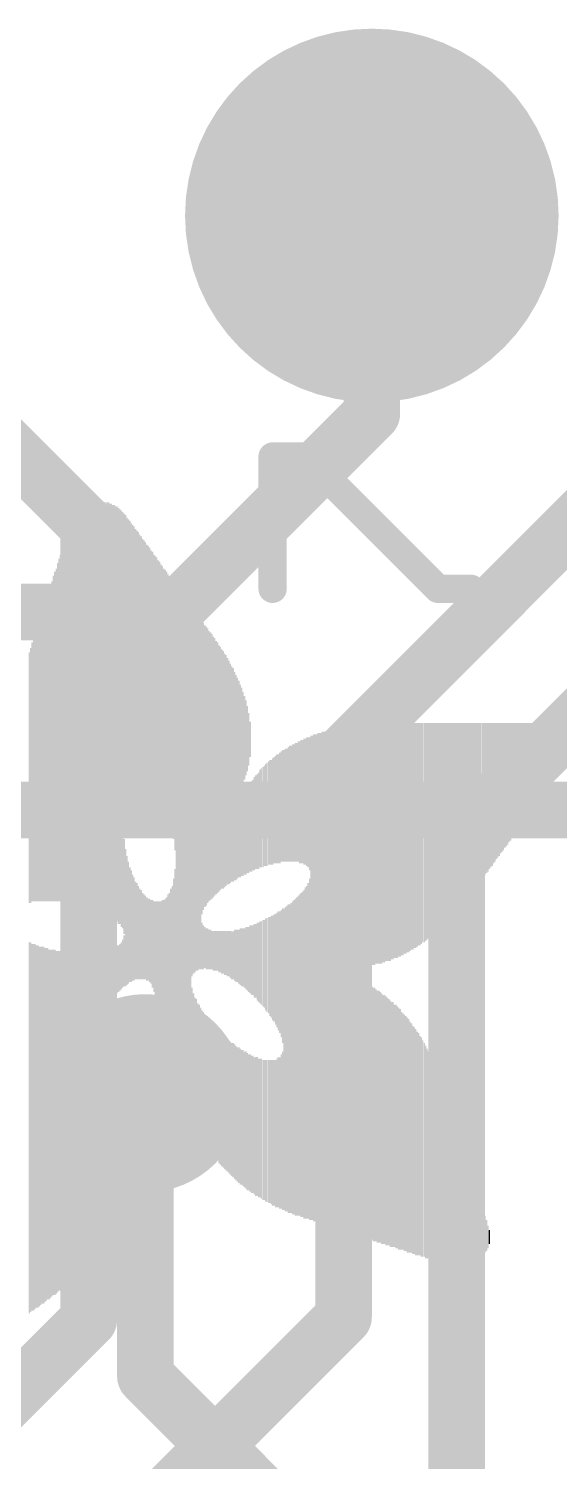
# Model space of a CAD drawing. Extents: x -10.9 to 50.9, y -4.8 to 29.4.
# Drawn here: x 27.67 to 30.05, y 16 to 22.43 of the extents above; entities that cross this region are included whole.
import ezdxf

# ---------------------------------------------------------------- set-up
doc = ezdxf.new("R2010")
doc.units = 0
for name, color, linetype in [('1', 12, 'CONTINUOUS'), ('16', 132, 'CONTINUOUS'), ('17', 110, 'CONTINUOUS'), ('18', 110, 'CONTINUOUS'), ('21', 40, 'CONTINUOUS')]:
    doc.layers.add(name, color=color, linetype=linetype)

# ---------------------------------------------------------------- blocks, each defined once
blk = doc.blocks.new('ROUNDP')
at = {"const_width": 0.5}
blk.add_lwpolyline([(0, -0.25, 1), (0, 0.25, 1), (0, -0.25)], format="xyb", dxfattribs=at)
blk = doc.blocks.new('RECT')
blk.add_solid([(-0.5, -0.5), (0.5, -0.5), (-0.5, 0.5), (0.5, 0.5)])
blk = doc.blocks.new('ROUNDV')
at = {"const_width": 0.5}
blk.add_lwpolyline([(0, -0.25, 1), (0, 0.25, 1), (0, -0.25)], format="xyb", dxfattribs=at)

msp = doc.modelspace()

# ---------------------------------------------------------------- linework, layer by layer
at = {"layer": '1', "const_width": 0.254}
for points in [[(29.083, 19.177), (31.496, 21.59)], [(27.94, 20.193), (26.67, 21.463)], [(29.591, 18.796), (31.115, 20.32)], [(27.94, 17.653), (27.94, 20.193)], [(29.083, 16.6486), (29.083, 19.177)], [(29.591, 14.8939), (29.591, 18.796)], [(27.94, 16.637), (27.94, 17.653)], [(27.94, 17.653), (28.194, 17.653)], [(27.5269, 15.0925), (29.083, 16.6486)], [(26.9612, 15.6582), (27.94, 16.637)]]:
    msp.add_lwpolyline(points, dxfattribs=at)
at = {"layer": '1', "const_width": 0.127}
for points in [[(28.0035, 20.193, 1), (27.8765, 20.193)], [(27.8951, 20.1481, 1), (27.9849, 20.2379)], [(29.1465, 19.177, 1), (29.0195, 19.177)], [(29.0381, 19.2219, 1), (29.1279, 19.1321)], [(29.6545, 18.796, 1), (29.5275, 18.796)], [(29.5461, 18.8409, 1), (29.6359, 18.7511)], [(28.0035, 17.653, 1), (27.8765, 17.653)], [(27.94, 17.7165, 1), (27.94, 17.5895)], [(28.194, 17.5895, 1), (28.194, 17.7165)], [(27.8765, 17.653, 1), (28.0035, 17.653)], [(29.1279, 16.6037, 1), (29.0381, 16.6935)], [(27.9849, 16.5921, 1), (27.8951, 16.6819)], [(29.0195, 16.6486, 1), (29.1465, 16.6486)], [(27.8765, 16.637, 1), (28.0035, 16.637)]]:
    msp.add_lwpolyline(points, format="xyb", dxfattribs=at)
at = {"layer": '16', "const_width": 0.254}
for points in [[(29.21, 21.59), (29.21, 20.701)], [(29.21, 20.701), (28.321, 19.812)], [(28.321, 19.812), (25.908, 19.812)], [(26.416, 18.923), (31.623, 18.923)], [(28.194, 17.653), (28.194, 16.383)], [(28.194, 16.383), (29.337, 15.24)]]:
    msp.add_lwpolyline(points, dxfattribs=at)
at = {"layer": '16', "const_width": 0.127}
for points in [[(29.2735, 21.59, 1), (29.1465, 21.59)], [(29.2549, 20.6561, 1), (29.1651, 20.7459)], [(29.1465, 20.701, 1), (29.2735, 20.701)], [(28.321, 19.7485, 1), (28.321, 19.8755)], [(28.2761, 19.8569, 1), (28.3659, 19.7671)], [(28.2575, 17.653, 1), (28.1305, 17.653)], [(28.2389, 16.4279, 1), (28.1491, 16.3381)], [(28.1305, 16.383, 1), (28.2575, 16.383)]]:
    msp.add_lwpolyline(points, format="xyb", dxfattribs=at)
at = {"layer": '21', "const_width": 0.127}
for points in [[(28.7647, 19.9157), (28.7647, 20.5089)], [(28.7647, 20.5089), (28.913, 20.5089)], [(28.913, 20.5089), (29.5062, 19.9157)], [(29.5062, 19.9157), (29.6545, 19.9157)]]:
    msp.add_lwpolyline(points, dxfattribs=at)
at = {"layer": '21', "const_width": 0.0635}
for points in [[(28.7965, 20.5089, 1), (28.733, 20.5089)], [(28.7647, 20.5407, 1), (28.7647, 20.4772)], [(28.9355, 20.5314, 1), (28.8906, 20.4865)], [(28.913, 20.4772, 1), (28.913, 20.5407)], [(28.733, 19.9157, 1), (28.7965, 19.9157)], [(29.5062, 19.9475, 1), (29.5062, 19.884)], [(29.4838, 19.8933, 1), (29.5287, 19.9382)], [(29.6545, 19.884, 1), (29.6545, 19.9475)]]:
    msp.add_lwpolyline(points, format="xyb", dxfattribs=at)

# ---------------------------------------------------------------- block references
at = {"layer": '17', "xscale": 1.6764, "yscale": 1.6764, "rotation": 90}
msp.add_blockref('ROUNDP', (29.21, 21.59), dxfattribs=at)
msp.add_blockref('ROUNDP', (29.21, 21.59), dxfattribs=at)
at = {"layer": '18', "xscale": 0.889, "yscale": 0.889}
msp.add_blockref('ROUNDV', (28.194, 17.653), dxfattribs=at)
msp.add_blockref('ROUNDV', (28.194, 17.653), dxfattribs=at)
at = {"layer": '21', "rotation": 90}
for p, xscale, yscale in [((27.8829, 19.377), 1.7526, 0.0063), ((27.8892, 19.3802), 1.759, 0.0064), ((27.8956, 19.3865), 1.7717, 0.0063), ((27.9019, 19.3865), 1.7843, 0.0064), ((27.9083, 19.3865), 1.7843, 0.0063), ((27.9146, 19.3897), 1.7907, 0.0064), ((27.921, 19.3929), 1.797, 0.0063), ((27.9273, 19.3929), 1.797, 0.0064), ((27.9337, 19.3897), 1.8034, 0.0063), ((27.94, 19.3929), 1.8098, 0.0064), ((27.9464, 19.3897), 1.8161, 0.0063), ((27.9527, 19.3897), 1.8161, 0.0064), ((27.9591, 19.3929), 1.8224, 0.0063), ((27.9654, 19.3929), 1.8224, 0.0064), ((27.9718, 19.3897), 1.8288, 0.0063), ((27.9781, 19.3897), 1.8288, 0.0064), ((27.9845, 19.3865), 1.8351, 0.0063), ((27.9908, 19.3865), 1.8351, 0.0064), ((27.9972, 19.3834), 1.8415, 0.0063), ((28.0035, 19.3834), 1.8415, 0.0064), ((28.0099, 19.3802), 1.8478, 0.0063), ((28.0162, 19.3802), 1.8478, 0.0064), ((28.0226, 19.377), 1.8542, 0.0063), ((28.0289, 19.377), 1.8542, 0.0064), ((28.0353, 19.3707), 1.8542, 0.0063), ((28.0416, 19.3707), 1.8542, 0.0064), ((28.048, 19.3643), 1.8542, 0.0063), ((28.0543, 19.3612), 1.8605, 0.0064), ((28.0607, 19.3548), 1.8606, 0.0063), ((28.067, 19.3548), 1.8606, 0.0064), ((28.0734, 19.3453), 1.8669, 0.0063), ((28.0797, 19.3421), 1.8606, 0.0064), ((28.0861, 19.3326), 1.8669, 0.0063), ((28.0924, 19.3263), 1.8669, 0.0064), ((28.0988, 19.5866), 1.3335, 0.0063), ((28.1051, 19.5993), 1.2954, 0.0064), ((27.8511, 19.3484), 1.6827, 0.0064), ((27.8575, 19.3548), 1.6954, 0.0063), ((27.8638, 19.3644), 1.7145, 0.0064), ((27.8702, 19.3707), 1.7272, 0.0063), ((27.8765, 19.3707), 1.7399, 0.0064), ((28.1115, 19.6057), 1.2573, 0.0063), ((28.1178, 19.6088), 1.2382, 0.0064), ((28.1242, 19.6151), 1.2129, 0.0063), ((28.1305, 19.612), 1.1938, 0.0064), ((28.1369, 19.612), 1.1811, 0.0063), ((28.1432, 19.612), 1.1684, 0.0064), ((28.1496, 19.6088), 1.1494, 0.0063), ((27.8321, 19.3167), 1.6192, 0.0063), ((27.8384, 19.3294), 1.6446, 0.0064), ((27.8448, 19.339), 1.6637, 0.0063), ((28.1559, 19.6088), 1.1366, 0.0064), ((28.1623, 19.6057), 1.1303, 0.0063), ((28.1686, 19.6025), 1.1113, 0.0064), ((28.175, 19.5993), 1.1049, 0.0063), ((28.1813, 19.5929), 1.0922, 0.0064), ((28.1877, 19.5866), 1.0922, 0.0063), ((28.194, 19.5834), 1.0858, 0.0064), ((27.8067, 19.2818), 1.5367, 0.0063), ((27.813, 19.2913), 1.5558, 0.0064), ((27.8194, 19.3008), 1.5748, 0.0063), ((27.8257, 19.3135), 1.6002, 0.0064), ((28.2004, 19.577), 1.0731, 0.0063), ((28.2067, 19.5707), 1.0732, 0.0064), ((28.2131, 19.5644), 1.0731, 0.0063), ((28.2194, 19.558), 1.0604, 0.0064), ((28.2258, 19.5517), 1.0605, 0.0063), ((28.2321, 19.5421), 1.0541, 0.0064), ((28.2385, 19.5358), 1.0541, 0.0063), ((28.2448, 19.5263), 1.0605, 0.0064), ((27.7876, 19.2532), 1.4796, 0.0064), ((27.794, 19.2596), 1.4923, 0.0063), ((27.8003, 19.2722), 1.5177, 0.0064), ((28.2512, 19.5168), 1.0541, 0.0063), ((28.2575, 19.5072), 1.0604, 0.0064), ((28.2639, 19.4977), 1.0541, 0.0063), ((28.2702, 19.4882), 1.0605, 0.0064), ((28.2766, 19.4755), 1.0605, 0.0063), ((28.2829, 19.4659), 1.0668, 0.0064), ((28.2893, 19.4533), 1.0795, 0.0063), ((27.7686, 19.3929), 1.0858, 0.0063), ((27.7749, 19.3961), 1.1049, 0.0064), ((27.7813, 19.4024), 1.143, 0.0063), ((28.2956, 19.4374), 1.0859, 0.0064), ((28.302, 19.4246), 1.0985, 0.0063), ((28.3083, 19.4088), 1.1176, 0.0064), ((28.3147, 19.3929), 1.124, 0.0063), ((28.321, 19.3707), 1.1557, 0.0064), ((28.3274, 19.3421), 1.2002, 0.0063), ((28.3337, 18.5928), 2.6734, 0.0064), ((28.3401, 18.5928), 2.6606, 0.0063), ((27.7495, 19.3739), 0.9969, 0.0064), ((27.7559, 19.3771), 1.0287, 0.0063), ((27.7622, 19.3834), 1.0541, 0.0064), ((28.3464, 18.596), 2.6289, 0.0064), ((28.3528, 18.5992), 2.6099, 0.0063), ((28.3591, 18.5992), 2.5845, 0.0064), ((28.3655, 18.6055), 2.559, 0.0063), ((28.3718, 18.6119), 2.5337, 0.0064), ((28.3782, 18.6151), 2.5019, 0.0063), ((28.3845, 18.6245), 2.4701, 0.0064), ((27.7305, 19.3548), 0.9208, 0.0063), ((27.7368, 19.358), 0.9398, 0.0064), ((27.7431, 19.3675), 0.9716, 0.0063), ((28.3909, 18.6405), 2.4257, 0.0063), ((28.3972, 18.7357), 2.2098, 0.0064), ((28.4036, 19.0055), 1.6573, 0.0063), ((28.4099, 19.0087), 1.6383, 0.0064), ((28.4163, 19.0055), 1.6193, 0.0063), ((28.4226, 19.0055), 1.6065, 0.0064), ((28.429, 18.9992), 1.5938, 0.0063), ((27.705, 19.3326), 0.8001, 0.0063), ((27.7114, 19.3358), 0.8319, 0.0064), ((27.7178, 19.3421), 0.8572, 0.0063), ((27.7241, 19.3484), 0.8827, 0.0064), ((28.4353, 18.9992), 1.5812, 0.0064), ((28.4417, 18.9929), 1.5685, 0.0063), ((28.448, 19.1135), 1.3144, 0.0064), ((28.4544, 19.1198), 1.2891, 0.0063), ((28.4607, 19.1198), 1.2637, 0.0064), ((28.4671, 19.1198), 1.2509, 0.0063), ((28.4734, 19.123), 1.2319, 0.0064), ((27.686, 19.3167), 0.7176, 0.0064), ((27.6924, 19.3199), 0.7366, 0.0063), ((27.6987, 19.3263), 0.7747, 0.0064), ((28.4798, 19.1198), 1.2129, 0.0063), ((28.4861, 19.1198), 1.2001, 0.0064), ((28.4925, 19.1198), 1.1875, 0.0063), ((28.4988, 19.1167), 1.1684, 0.0064), ((28.5052, 19.1166), 1.1557, 0.0063), ((28.5115, 19.1135), 1.1366, 0.0064), ((28.5179, 19.1135), 1.124, 0.0063), ((27.6733, 19.3072), 0.6477, 0.0064), ((27.6797, 19.3103), 0.6795, 0.0063), ((28.5242, 19.1104), 1.1049, 0.0064), ((28.5306, 19.1103), 1.0922, 0.0063), ((28.5369, 19.1072), 1.0731, 0.0064), ((28.5433, 19.104), 1.0668, 0.0063), ((28.5496, 19.1008), 1.0478, 0.0064), ((28.556, 19.1008), 1.035, 0.0063), ((28.5623, 19.0976), 1.016, 0.0064), ((28.5687, 19.0913), 1.0033, 0.0063), ((28.575, 19.0881), 0.9842, 0.0064), ((28.5814, 19.0849), 0.9652, 0.0063), ((28.5877, 19.0817), 0.9589, 0.0064), ((28.5941, 19.0754), 0.9334, 0.0063), ((28.6004, 19.0691), 0.9207, 0.0064), ((28.6068, 19.2469), 0.5397, 0.0063), ((28.6131, 19.2469), 0.5143, 0.0064), ((28.6195, 19.2437), 0.4826, 0.0063), ((28.6258, 19.2469), 0.4509, 0.0064), ((28.6322, 19.2469), 0.4127, 0.0063), ((28.6385, 19.2469), 0.3747, 0.0064), ((28.6449, 19.2469), 0.3365, 0.0063), ((28.6512, 19.2437), 0.2921, 0.0064), ((28.6576, 19.2405), 0.235, 0.0063), ((28.6639, 19.2405), 0.1588, 0.0064), ((29.0132, 18.7516), 1.0605, 0.0063), ((29.0195, 18.7516), 1.0605, 0.0064), ((29.0259, 18.7516), 1.0605, 0.0063), ((29.0322, 18.7547), 1.0668, 0.0064), ((29.0386, 18.7547), 1.0668, 0.0063), ((29.0449, 18.7547), 1.0668, 0.0064), ((29.0513, 18.7516), 1.0731, 0.0063), ((29.0576, 18.7516), 1.0731, 0.0064), ((29.064, 18.7548), 1.0795, 0.0063), ((29.0703, 18.7548), 1.0795, 0.0064), ((29.0767, 18.7548), 1.0795, 0.0063), ((29.083, 18.7548), 1.0795, 0.0064), ((29.0894, 18.7548), 1.0795, 0.0063), ((29.0957, 18.7579), 1.0858, 0.0064), ((29.1021, 18.7579), 1.0858, 0.0063), ((29.1084, 18.7579), 1.0858, 0.0064), ((29.1148, 18.7579), 1.0858, 0.0063), ((29.1211, 18.7579), 1.0858, 0.0064), ((29.1275, 18.7579), 1.0858, 0.0063), ((29.1338, 18.7579), 1.0858, 0.0064), ((29.1402, 18.7579), 1.0858, 0.0063), ((29.1465, 18.7643), 1.0859, 0.0064), ((29.1529, 18.7643), 1.0859, 0.0063), ((29.1592, 18.7643), 1.0859, 0.0064), ((29.1655, 18.7643), 1.0859, 0.0063), ((29.1719, 18.7643), 1.0859, 0.0064), ((29.1783, 18.7643), 1.0859, 0.0063), ((29.1846, 18.7643), 1.0859, 0.0064), ((29.191, 18.7643), 1.0859, 0.0063), ((29.1973, 18.7643), 1.0859, 0.0064), ((29.2036, 18.7675), 1.0795, 0.0063), ((29.21, 18.7675), 1.0795, 0.0064), ((29.2164, 18.7706), 1.0858, 0.0063), ((29.2227, 18.7706), 1.0858, 0.0064), ((29.2291, 18.7737), 1.0795, 0.0063), ((29.2354, 18.7737), 1.0795, 0.0064), ((29.2417, 18.7737), 1.0795, 0.0063), ((29.2481, 18.7737), 1.0795, 0.0064), ((29.2545, 18.7737), 1.0795, 0.0063), ((29.2608, 18.7769), 1.0731, 0.0064), ((29.2672, 18.7769), 1.0731, 0.0063), ((29.2735, 18.7801), 1.0668, 0.0064), ((29.2798, 18.7801), 1.0668, 0.0063), ((29.2862, 18.7801), 1.0668, 0.0064), ((29.2926, 18.7801), 1.0668, 0.0063), ((29.2989, 18.7833), 1.0604, 0.0064), ((29.3053, 18.7833), 1.0604, 0.0063), ((29.3116, 18.7865), 1.0541, 0.0064), ((29.3179, 18.7865), 1.0541, 0.0063), ((29.3243, 18.7865), 1.0541, 0.0064), ((29.3307, 18.7897), 1.0477, 0.0063), ((29.337, 18.7897), 1.0477, 0.0064), ((29.3434, 18.7928), 1.0414, 0.0063), ((29.3497, 18.7928), 1.0414, 0.0064), ((29.356, 18.796), 1.035, 0.0063), ((29.3624, 18.796), 1.035, 0.0064), ((29.3688, 18.7992), 1.0287, 0.0063), ((29.3751, 18.7992), 1.0287, 0.0064), ((29.3815, 18.8024), 1.0223, 0.0063), ((29.3878, 18.8055), 1.016, 0.0064), ((29.3941, 18.8055), 1.016, 0.0063), ((29.4005, 18.8087), 1.0096, 0.0064), ((29.4069, 18.8087), 1.0096, 0.0063), ((29.4132, 18.8118), 1.0033, 0.0064), ((29.4196, 18.815), 0.9969, 0.0063), ((29.4259, 18.815), 0.9969, 0.0064), ((29.4322, 18.8182), 0.9906, 0.0063), ((29.4386, 18.8214), 0.9842, 0.0064), ((29.445, 18.8214), 0.9842, 0.0063), ((29.4513, 18.8246), 0.9779, 0.0064), ((29.4577, 18.8278), 0.9715, 0.0063), ((29.464, 18.8309), 0.9652, 0.0064), ((29.4703, 18.8309), 0.9652, 0.0063), ((29.4767, 18.8341), 0.9588, 0.0064), ((29.4831, 18.8373), 0.9525, 0.0063), ((29.4894, 18.8405), 0.9461, 0.0064), ((29.4958, 18.8436), 0.9398, 0.0063), ((29.5021, 18.8436), 0.9398, 0.0064), ((29.5084, 18.8468), 0.9334, 0.0063), ((29.5148, 18.8499), 0.9271, 0.0064), ((29.5212, 18.8531), 0.9207, 0.0063), ((29.5275, 18.8563), 0.9144, 0.0064), ((29.5339, 18.8595), 0.908, 0.0063), ((29.5402, 18.8627), 0.9017, 0.0064), ((29.5465, 18.8659), 0.8953, 0.0063), ((29.5529, 18.869), 0.889, 0.0064), ((29.5593, 18.8722), 0.8826, 0.0063), ((29.5656, 18.8754), 0.8763, 0.0064), ((29.572, 18.8786), 0.8699, 0.0063), ((29.5783, 18.8817), 0.8636, 0.0064), ((29.5846, 18.8849), 0.8572, 0.0063), ((29.591, 18.888), 0.8509, 0.0064), ((29.5974, 18.8912), 0.8445, 0.0063), ((29.6037, 18.8976), 0.8318, 0.0064), ((29.6101, 18.9008), 0.8255, 0.0063), ((29.6164, 18.904), 0.8191, 0.0064), ((29.6227, 18.9071), 0.8128, 0.0063), ((29.6291, 18.9135), 0.8001, 0.0064), ((29.6355, 18.9167), 0.7937, 0.0063), ((29.6418, 18.9198), 0.7874, 0.0064), ((29.6482, 18.9261), 0.7747, 0.0063), ((29.6545, 18.9293), 0.7683, 0.0064), ((29.6608, 18.9325), 0.762, 0.0063), ((29.6672, 18.9389), 0.7493, 0.0064), ((29.6736, 18.9421), 0.7429, 0.0063), ((29.6799, 18.9452), 0.7366, 0.0064), ((29.6863, 18.9516), 0.7239, 0.0063), ((29.6926, 18.9548), 0.7175, 0.0064), ((29.6989, 18.9611), 0.7048, 0.0063), ((29.7053, 18.9642), 0.6985, 0.0064), ((29.7117, 18.9674), 0.6921, 0.0063), ((29.718, 18.9738), 0.6794, 0.0064), ((29.7244, 18.977), 0.6731, 0.0063), ((29.7307, 18.9802), 0.6667, 0.0064), ((29.737, 18.9865), 0.654, 0.0063), ((29.7434, 18.9897), 0.6477, 0.0064), ((29.7498, 18.9929), 0.6413, 0.0063), ((29.7561, 18.9992), 0.6286, 0.0064), ((29.7625, 19.0023), 0.6223, 0.0063), ((29.7688, 19.0087), 0.6096, 0.0064), ((29.7752, 19.0119), 0.6032, 0.0063), ((29.7815, 19.0151), 0.5969, 0.0064), ((29.7879, 19.0214), 0.5842, 0.0063), ((29.7942, 19.0246), 0.5778, 0.0064), ((29.8006, 19.0278), 0.5715, 0.0063), ((29.8069, 19.0341), 0.5588, 0.0064), ((29.8133, 19.0373), 0.5524, 0.0063), ((29.8196, 19.0404), 0.5461, 0.0064), ((29.826, 19.0468), 0.5334, 0.0063), ((29.8323, 19.05), 0.527, 0.0064), ((29.8387, 19.0564), 0.5143, 0.0063), ((29.845, 19.0595), 0.508, 0.0064), ((29.8514, 19.0627), 0.5016, 0.0063), ((29.8577, 19.0691), 0.4889, 0.0064), ((29.8641, 19.0722), 0.4826, 0.0063), ((29.8704, 19.0754), 0.4762, 0.0064), ((29.8768, 19.0817), 0.4635, 0.0063), ((29.8831, 19.0849), 0.4572, 0.0064), ((29.8895, 19.0881), 0.4508, 0.0063), ((29.8958, 19.0945), 0.4381, 0.0064), ((29.9022, 19.0976), 0.4318, 0.0063), ((29.9085, 19.104), 0.4191, 0.0064), ((29.9149, 19.1072), 0.4127, 0.0063), ((29.9212, 19.1103), 0.4064, 0.0064), ((29.9276, 19.1166), 0.3937, 0.0063), ((29.9339, 19.1198), 0.3873, 0.0064), ((29.9403, 19.123), 0.381, 0.0063), ((29.9466, 19.1294), 0.3683, 0.0064), ((29.953, 19.1326), 0.3619, 0.0063), ((29.9593, 19.1389), 0.3492, 0.0064), ((29.9657, 19.1389), 0.3366, 0.0063), ((29.972, 19.1421), 0.3302, 0.0064), ((29.9784, 19.1485), 0.3175, 0.0063), ((29.9847, 19.1516), 0.3112, 0.0064), ((29.9911, 19.1516), 0.2984, 0.0063), ((29.9974, 19.1579), 0.2857, 0.0064), ((30.0038, 19.1611), 0.2794, 0.0063), ((30.0101, 19.1611), 0.2667, 0.0064), ((30.0165, 19.1675), 0.254, 0.0063), ((30.0228, 19.1675), 0.2413, 0.0064), ((30.0292, 19.1738), 0.2286, 0.0063), ((30.0355, 19.1739), 0.2159, 0.0064), ((28.8544, 18.9548), 0.5271, 0.0064), ((28.8608, 18.9548), 0.5271, 0.0063), ((28.8671, 18.9579), 0.5334, 0.0064), ((28.8735, 18.9579), 0.5334, 0.0063), ((28.8798, 18.9611), 0.5398, 0.0064), ((28.8862, 18.958), 0.5461, 0.0063), ((28.8925, 18.9611), 0.5524, 0.0064), ((28.8989, 18.9611), 0.5524, 0.0063), ((28.9052, 18.9611), 0.5652, 0.0064), ((28.9116, 18.9611), 0.5652, 0.0063), ((28.9179, 18.9611), 0.5778, 0.0064), ((28.9243, 18.9579), 0.5842, 0.0063), ((28.9306, 18.9516), 0.5969, 0.0064), ((28.937, 18.1706), 2.1717, 0.0063), ((28.9433, 18.1706), 2.1717, 0.0064), ((28.9497, 18.1705), 2.1844, 0.0063), ((28.956, 18.1705), 2.1844, 0.0064), ((28.9624, 18.1705), 2.1844, 0.0063), ((28.9687, 18.1706), 2.1971, 0.0064), ((28.9751, 18.1706), 2.1971, 0.0063), ((28.9814, 18.1706), 2.1971, 0.0064), ((28.9878, 18.7484), 1.0541, 0.0063), ((28.9941, 18.7484), 1.0541, 0.0064), ((29.0005, 18.7484), 1.0541, 0.0063), ((29.0068, 18.7484), 1.0541, 0.0064), ((30.0419, 19.177), 0.1968, 0.0063), ((30.0482, 19.1738), 0.1778, 0.0064), ((28.7655, 18.9167), 0.4763, 0.0064), ((28.7719, 18.923), 0.4762, 0.0063), ((28.7782, 18.9262), 0.4826, 0.0064), ((28.7846, 18.9293), 0.4889, 0.0063), ((28.7909, 18.9293), 0.4889, 0.0064), ((28.7973, 18.9326), 0.4953, 0.0063), ((28.8036, 18.9389), 0.4953, 0.0064), ((28.81, 18.9421), 0.5017, 0.0063), ((28.8163, 18.9421), 0.5017, 0.0064), ((28.8227, 18.9452), 0.508, 0.0063), ((28.829, 18.9452), 0.508, 0.0064), ((28.8354, 18.9484), 0.5144, 0.0063), ((28.8417, 18.9516), 0.5207, 0.0064), ((28.8481, 18.9516), 0.5207, 0.0063), ((28.702, 18.8754), 0.4318, 0.0064), ((28.7084, 18.8849), 0.4382, 0.0063), ((28.7147, 18.888), 0.4445, 0.0064), ((28.7211, 18.8912), 0.4509, 0.0063), ((28.7274, 18.8976), 0.4508, 0.0064), ((28.7338, 18.9008), 0.4572, 0.0063), ((28.7401, 18.904), 0.4635, 0.0064), ((28.7465, 18.9103), 0.4636, 0.0063), ((28.7528, 18.9135), 0.4699, 0.0064), ((28.7592, 18.9135), 0.4699, 0.0063), ((28.6512, 18.8341), 0.3874, 0.0064), ((28.6576, 18.8373), 0.3937, 0.0063), ((28.6639, 18.8437), 0.3937, 0.0064), ((28.6703, 18.85), 0.4064, 0.0063), ((28.6766, 18.8563), 0.4064, 0.0064), ((28.683, 18.8627), 0.4191, 0.0063), ((28.6893, 18.8691), 0.4191, 0.0064), ((28.6957, 18.8722), 0.4254, 0.0063), ((28.6068, 18.7865), 0.3429, 0.0063), ((28.6131, 18.7929), 0.3429, 0.0064), ((28.6195, 18.7992), 0.3556, 0.0063), ((28.6258, 18.8087), 0.362, 0.0064), ((28.6322, 18.8118), 0.3683, 0.0063), ((28.6385, 18.8214), 0.3746, 0.0064), ((28.6449, 18.8246), 0.381, 0.0063), ((27.6733, 18.7071), 0.4, 0.0064), ((27.6797, 18.7071), 0.4, 0.0063), ((27.686, 18.7071), 0.3874, 0.0064), ((27.6924, 18.7039), 0.381, 0.0063), ((27.6987, 18.7007), 0.3747, 0.0064), ((27.705, 18.7007), 0.3747, 0.0063), ((27.7114, 18.6975), 0.3683, 0.0064), ((27.7178, 18.6944), 0.362, 0.0063), ((27.7241, 18.6912), 0.3556, 0.0064), ((27.7305, 18.6912), 0.3556, 0.0063), ((27.7368, 18.6881), 0.3493, 0.0064), ((27.7431, 18.6849), 0.3429, 0.0063), ((27.7495, 18.6817), 0.3366, 0.0064), ((27.7559, 18.6785), 0.3302, 0.0063), ((27.7622, 18.6785), 0.3302, 0.0064), ((27.7686, 18.6754), 0.3239, 0.0063), ((27.7749, 18.6722), 0.3175, 0.0064), ((27.7813, 18.669), 0.3112, 0.0063), ((28.0988, 18.5801), 0.4254, 0.0063), ((28.1051, 18.4404), 0.616, 0.0064), ((28.1115, 18.4277), 0.5778, 0.0063), ((28.1178, 18.4182), 0.5461, 0.0064), ((28.1242, 18.4087), 0.5143, 0.0063), ((28.1305, 18.4023), 0.5016, 0.0064), ((28.3274, 17.9483), 1.4224, 0.0063), ((28.1369, 18.3959), 0.4763, 0.0063), ((28.1432, 18.3896), 0.4636, 0.0064), ((28.1496, 18.3833), 0.4381, 0.0063), ((28.1559, 18.3801), 0.4318, 0.0064), ((28.1623, 18.3738), 0.4191, 0.0063), ((28.3147, 17.9007), 1.3653, 0.0063), ((28.321, 17.9229), 1.3843, 0.0064), ((28.9116, 17.834), 1.4859, 0.0063), ((28.9179, 17.8372), 1.4923, 0.0064), ((28.9243, 17.8435), 1.505, 0.0063), ((28.9306, 17.8498), 1.5303, 0.0064), ((28.1686, 18.3674), 0.4064, 0.0064), ((28.175, 18.3642), 0.4, 0.0063), ((28.1813, 18.3578), 0.3873, 0.0064), ((28.1877, 18.3547), 0.381, 0.0063), ((28.194, 18.3515), 0.3746, 0.0064), ((28.2004, 18.3452), 0.3747, 0.0063), ((28.2067, 18.342), 0.3683, 0.0064), ((28.2131, 18.3388), 0.3746, 0.0063), ((28.2194, 18.3325), 0.3747, 0.0064), ((28.2258, 18.323), 0.3937, 0.0063), ((28.2321, 18.3102), 0.4064, 0.0064), ((28.2385, 17.8117), 1.4033, 0.0063), ((28.2448, 17.8149), 1.397, 0.0064), ((28.2512, 17.8212), 1.3843, 0.0063), ((28.2575, 17.8245), 1.3779, 0.0064), ((28.2639, 17.8276), 1.3716, 0.0063), ((28.2702, 17.834), 1.3716, 0.0064), ((28.2766, 17.8404), 1.3589, 0.0063), ((28.2829, 17.8467), 1.3589, 0.0064), ((28.2893, 17.8562), 1.3526, 0.0063), ((28.2956, 17.8658), 1.3589, 0.0064), ((28.302, 17.8753), 1.3525, 0.0063), ((28.3083, 17.888), 1.3653, 0.0064), ((28.8544, 17.8117), 1.4033, 0.0064), ((28.8608, 17.8149), 1.4097, 0.0063), ((28.8671, 17.8149), 1.4224, 0.0064), ((28.8735, 17.8181), 1.4288, 0.0063), ((28.8798, 17.8212), 1.4351, 0.0064), ((28.8862, 17.8245), 1.4415, 0.0063), ((28.8925, 17.8245), 1.4541, 0.0064), ((28.8989, 17.8277), 1.4605, 0.0063), ((28.9052, 17.8276), 1.4732, 0.0064), ((28.7465, 18.2277), 0.4318, 0.0063), ((28.7528, 18.2214), 0.4445, 0.0064), ((28.7592, 18.2213), 0.4572, 0.0063), ((28.7655, 18.215), 0.4699, 0.0064), ((28.7719, 18.215), 0.4826, 0.0063), ((28.7782, 18.2087), 0.4953, 0.0064), ((28.7846, 18.2055), 0.5143, 0.0063), ((28.7909, 18.2023), 0.5334, 0.0064), ((28.7973, 18.1959), 0.5461, 0.0063), ((28.8036, 18.1896), 0.5715, 0.0064), ((28.81, 18.1801), 0.6033, 0.0063), ((28.8163, 17.8054), 1.3526, 0.0064), ((28.8227, 17.8054), 1.3652, 0.0063), ((28.829, 17.8086), 1.3716, 0.0064), ((28.8354, 17.8086), 1.3843, 0.0063), ((28.8417, 17.8086), 1.3843, 0.0064), ((28.8481, 17.8117), 1.3907, 0.0063), ((28.448, 18.3134), 0.2096, 0.0064), ((28.4544, 18.3071), 0.1969, 0.0063), ((28.4607, 18.3071), 0.1841, 0.0064), ((28.4671, 18.3007), 0.1842, 0.0063), ((28.4734, 18.3007), 0.1842, 0.0064), ((28.4798, 18.2975), 0.1778, 0.0063), ((28.4861, 18.2975), 0.1778, 0.0064), ((28.4925, 18.2944), 0.1715, 0.0063), ((28.4988, 18.2912), 0.1778, 0.0064), ((28.5052, 18.2912), 0.1778, 0.0063), ((28.5115, 18.2912), 0.1778, 0.0064), ((28.5179, 18.2912), 0.1778, 0.0063), ((28.5242, 18.288), 0.1842, 0.0064), ((28.5306, 18.288), 0.1842, 0.0063), ((28.5369, 18.2849), 0.1905, 0.0064), ((28.5433, 18.2849), 0.1905, 0.0063), ((28.5496, 18.2817), 0.1969, 0.0064), ((28.556, 18.2817), 0.1969, 0.0063), ((28.5623, 18.2785), 0.2032, 0.0064), ((28.5687, 18.2785), 0.2032, 0.0063), ((28.575, 18.2753), 0.2096, 0.0064), ((28.5814, 18.2721), 0.2159, 0.0063), ((28.5877, 18.2721), 0.2159, 0.0064), ((28.5941, 18.2721), 0.2286, 0.0063), ((28.6004, 18.269), 0.2349, 0.0064), ((28.6068, 18.269), 0.2349, 0.0063), ((28.6131, 18.2658), 0.2413, 0.0064), ((28.6195, 18.2658), 0.254, 0.0063), ((28.6258, 18.2626), 0.2604, 0.0064), ((28.6322, 18.2626), 0.2604, 0.0063), ((28.6385, 18.2595), 0.2667, 0.0064), ((28.6449, 18.2594), 0.2794, 0.0063), ((28.6512, 18.2563), 0.2857, 0.0064), ((28.6576, 18.2531), 0.2921, 0.0063), ((28.6639, 18.2531), 0.3048, 0.0064), ((28.6703, 18.2499), 0.3112, 0.0063), ((28.6766, 18.2499), 0.3112, 0.0064), ((28.683, 18.2467), 0.3302, 0.0063), ((28.6893, 18.2467), 0.3302, 0.0064), ((28.6957, 18.2436), 0.3493, 0.0063), ((28.702, 18.2404), 0.3556, 0.0064), ((28.7084, 18.2403), 0.3683, 0.0063), ((28.7147, 18.2372), 0.3746, 0.0064), ((28.7211, 18.2372), 0.3874, 0.0063), ((28.7274, 18.234), 0.3937, 0.0064), ((28.7338, 18.2309), 0.4127, 0.0063), ((28.7401, 18.2277), 0.4191, 0.0064), ((27.6733, 17.4975), 1.6637, 0.0064), ((27.6797, 17.5006), 1.6574, 0.0063), ((27.686, 17.5006), 1.6446, 0.0064), ((27.6924, 17.5006), 1.6446, 0.0063), ((27.6987, 17.5038), 1.6383, 0.0064), ((27.705, 17.5038), 1.6256, 0.0063), ((27.7114, 17.5038), 1.6256, 0.0064), ((28.067, 18.2087), 0.2159, 0.0064), ((28.0734, 18.2118), 0.2096, 0.0063), ((28.0797, 18.2182), 0.2095, 0.0064), ((28.0861, 18.2245), 0.2096, 0.0063), ((28.0924, 18.234), 0.2159, 0.0064), ((28.0988, 18.2467), 0.2286, 0.0063), ((27.7178, 17.5038), 1.6129, 0.0063), ((27.7241, 17.5069), 1.6065, 0.0064), ((27.7305, 17.5101), 1.6002, 0.0063), ((27.7368, 17.5101), 1.6002, 0.0064), ((27.7431, 17.5101), 1.5875, 0.0063), ((27.7495, 17.5133), 1.5812, 0.0064), ((27.7559, 17.5165), 1.5748, 0.0063), ((27.7622, 17.5133), 1.5684, 0.0064), ((27.7686, 17.5165), 1.5621, 0.0063), ((27.7749, 17.5197), 1.5557, 0.0064), ((27.7813, 17.5228), 1.5494, 0.0063), ((27.7876, 17.5228), 1.5494, 0.0064), ((27.794, 17.5229), 1.5367, 0.0063), ((27.8003, 17.526), 1.5304, 0.0064), ((27.8067, 17.5292), 1.524, 0.0063), ((27.813, 17.5292), 1.524, 0.0064), ((27.8194, 17.5324), 1.5177, 0.0063), ((27.8257, 17.5356), 1.5113, 0.0064), ((27.8321, 17.5355), 1.4986, 0.0063), ((27.8384, 17.5355), 1.4986, 0.0064), ((27.8448, 17.5387), 1.4922, 0.0063), ((27.8511, 17.5419), 1.4859, 0.0064), ((27.8575, 17.5419), 1.4859, 0.0063), ((27.8638, 17.545), 1.4795, 0.0064), ((27.8702, 17.5482), 1.4732, 0.0063), ((27.8765, 17.5514), 1.4668, 0.0064), ((27.8829, 17.5514), 1.4668, 0.0063), ((27.8892, 17.5546), 1.4605, 0.0064), ((27.8956, 17.5578), 1.4541, 0.0063), ((27.9019, 17.5609), 1.4478, 0.0064), ((27.9083, 17.5609), 1.4478, 0.0063), ((27.9146, 17.5641), 1.4414, 0.0064), ((27.921, 18.034), 0.5016, 0.0063), ((27.9273, 18.0562), 0.4572, 0.0064), ((27.9337, 18.0721), 0.4254, 0.0063), ((27.94, 18.0816), 0.4064, 0.0064), ((27.9464, 18.0912), 0.3873, 0.0063), ((27.9527, 18.0975), 0.3746, 0.0064), ((27.9591, 18.107), 0.3556, 0.0063), ((27.9654, 18.1134), 0.3429, 0.0064), ((27.9718, 18.1229), 0.3238, 0.0063), ((27.9781, 18.126), 0.3175, 0.0064), ((27.9845, 18.1324), 0.3048, 0.0063), ((27.9908, 18.142), 0.2985, 0.0064), ((27.9972, 18.1483), 0.2858, 0.0063), ((28.0035, 18.1547), 0.2731, 0.0064), ((28.0099, 18.1578), 0.2667, 0.0063), ((28.0162, 18.1674), 0.2603, 0.0064), ((28.0226, 18.1705), 0.254, 0.0063), ((28.0289, 18.1769), 0.2413, 0.0064), ((28.0353, 18.1801), 0.2349, 0.0063), ((28.0416, 18.1864), 0.235, 0.0064), ((28.048, 18.1928), 0.2223, 0.0063), ((28.0543, 18.1991), 0.2222, 0.0064), ((28.0607, 18.2022), 0.2159, 0.0063), ((28.9878, 17.6403), 1.1494, 0.0063), ((28.9941, 17.6403), 1.1494, 0.0064), ((29.0005, 17.6371), 1.143, 0.0063), ((29.0068, 17.634), 1.1493, 0.0064), ((29.0132, 17.634), 1.1493, 0.0063), ((29.0195, 17.6308), 1.143, 0.0064), ((29.0259, 17.6276), 1.1494, 0.0063), ((29.0322, 17.6276), 1.1494, 0.0064), ((29.0386, 17.6276), 1.1494, 0.0063), ((29.0449, 17.6212), 1.1493, 0.0064), ((29.0513, 17.6212), 1.1493, 0.0063), ((29.0576, 17.6212), 1.1493, 0.0064), ((29.064, 17.6149), 1.1494, 0.0063), ((29.0703, 17.6149), 1.1494, 0.0064), ((29.0767, 17.6149), 1.1494, 0.0063), ((29.083, 17.6118), 1.1557, 0.0064), ((28.4036, 17.8658), 0.5207, 0.0063), ((29.0894, 17.6086), 1.1493, 0.0063), ((29.0957, 17.6086), 1.1493, 0.0064), ((29.1021, 17.6054), 1.1557, 0.0063), ((29.1084, 17.6022), 1.1494, 0.0064), ((29.1148, 17.6022), 1.1494, 0.0063), ((29.1211, 17.5991), 1.1557, 0.0064), ((29.1275, 17.5959), 1.1493, 0.0063), ((29.1338, 17.5959), 1.1493, 0.0064), ((29.1402, 17.5895), 1.1494, 0.0063), ((29.1465, 17.5895), 1.1494, 0.0064), ((29.1529, 17.5895), 1.1494, 0.0063), ((29.1592, 17.5831), 1.1493, 0.0064), ((29.1655, 17.5831), 1.1493, 0.0063), ((29.1719, 17.58), 1.143, 0.0064), ((29.1783, 17.5768), 1.1494, 0.0063), ((29.1846, 17.5736), 1.143, 0.0064), ((29.191, 17.5736), 1.143, 0.0063), ((29.1973, 17.5673), 1.143, 0.0064), ((29.2036, 17.5641), 1.1366, 0.0063), ((29.21, 17.5641), 1.1366, 0.0064), ((29.2164, 17.5578), 1.1367, 0.0063), ((29.2227, 17.5578), 1.1367, 0.0064), ((28.4099, 17.8435), 0.5144, 0.0064), ((28.4163, 17.8212), 0.5207, 0.0063), ((28.4226, 17.8086), 0.5334, 0.0064), ((29.2291, 17.5546), 1.1303, 0.0063), ((29.2354, 17.5482), 1.1303, 0.0064), ((29.2417, 17.5482), 1.1303, 0.0063), ((29.2481, 17.545), 1.1239, 0.0064), ((29.2545, 17.5387), 1.124, 0.0063), ((29.2608, 17.5355), 1.1176, 0.0064), ((29.2672, 17.5355), 1.1176, 0.0063), ((29.2735, 17.5292), 1.1176, 0.0064), ((29.2798, 17.526), 1.1112, 0.0063), ((29.2862, 17.5229), 1.1049, 0.0064), ((29.2926, 17.5165), 1.1049, 0.0063), ((29.2989, 17.5133), 1.0986, 0.0064), ((29.3053, 17.5133), 1.0986, 0.0063), ((28.2258, 17.5546), 0.9144, 0.0063), ((28.2321, 17.5736), 0.9398, 0.0064), ((28.429, 17.7895), 0.5334, 0.0063), ((28.4353, 17.7736), 0.5525, 0.0064), ((28.4417, 17.761), 0.5525, 0.0063), ((28.448, 17.7451), 0.5588, 0.0064), ((28.4544, 17.7355), 0.5651, 0.0063), ((28.4607, 17.7229), 0.5651, 0.0064), ((28.4671, 17.7134), 0.5715, 0.0063), ((29.3116, 17.5069), 1.0859, 0.0064), ((29.3179, 17.5038), 1.0922, 0.0063), ((29.3243, 17.5006), 1.0858, 0.0064), ((29.3307, 17.4943), 1.0859, 0.0063), ((29.337, 17.4911), 1.0795, 0.0064), ((29.3434, 17.4847), 1.0668, 0.0063), ((29.3497, 17.4816), 1.0605, 0.0064), ((29.356, 17.4752), 1.0604, 0.0063), ((29.3624, 17.472), 1.0541, 0.0064), ((28.2004, 17.5006), 0.8572, 0.0063), ((28.2067, 17.5101), 0.8636, 0.0064), ((28.2131, 17.5229), 0.8763, 0.0063), ((28.2194, 17.5355), 0.889, 0.0064), ((28.4734, 17.7038), 0.5778, 0.0064), ((28.4798, 17.6911), 0.5778, 0.0063), ((28.4861, 17.6848), 0.5779, 0.0064), ((28.4925, 17.6752), 0.5842, 0.0063), ((28.4988, 17.6689), 0.5842, 0.0064), ((28.5052, 17.6593), 0.5905, 0.0063), ((28.5115, 17.6498), 0.5842, 0.0064), ((28.5179, 17.6467), 0.5905, 0.0063), ((28.5242, 17.634), 0.5905, 0.0064), ((28.5306, 17.6308), 0.5969, 0.0063), ((29.3688, 17.4657), 1.0541, 0.0063), ((29.3751, 17.4625), 1.0478, 0.0064), ((29.3815, 17.4562), 1.0351, 0.0063), ((29.3878, 17.453), 1.0287, 0.0064), ((29.3941, 17.4435), 1.0223, 0.0063), ((29.4005, 17.4403), 1.016, 0.0064), ((29.4069, 17.4339), 1.016, 0.0063), ((29.4132, 17.4276), 1.0033, 0.0064), ((28.175, 17.4594), 0.8255, 0.0063), ((28.1813, 17.4688), 0.8319, 0.0064), ((28.1877, 17.4752), 0.8446, 0.0063), ((28.194, 17.4879), 0.8446, 0.0064), ((28.5369, 17.6244), 0.5969, 0.0064), ((28.5433, 17.6181), 0.5969, 0.0063), ((28.5496, 17.6118), 0.5969, 0.0064), ((28.556, 17.6054), 0.5969, 0.0063), ((28.5623, 17.5991), 0.5969, 0.0064), ((28.5687, 17.5927), 0.5969, 0.0063), ((28.575, 17.5863), 0.5969, 0.0064), ((28.5814, 17.58), 0.5969, 0.0063), ((28.5877, 17.5768), 0.6032, 0.0064), ((28.5941, 17.5705), 0.6033, 0.0063), ((28.6004, 17.5641), 0.6032, 0.0064), ((29.4196, 17.4244), 0.997, 0.0063), ((29.4259, 17.4181), 0.9843, 0.0064), ((29.4322, 17.4117), 0.9842, 0.0063), ((29.4386, 17.4054), 0.9715, 0.0064), ((29.445, 17.399), 0.9588, 0.0063), ((29.4513, 17.3895), 0.9525, 0.0064), ((28.1369, 17.4086), 0.8001, 0.0063), ((28.1432, 17.4149), 0.8001, 0.0064), ((28.1496, 17.4244), 0.8064, 0.0063), ((28.1559, 17.4339), 0.8128, 0.0064), ((28.1623, 17.4403), 0.8128, 0.0063), ((28.1686, 17.4498), 0.8192, 0.0064), ((28.6068, 17.5578), 0.6033, 0.0063), ((28.6131, 17.5546), 0.6096, 0.0064), ((28.6195, 17.5482), 0.6096, 0.0063), ((28.6258, 17.545), 0.6033, 0.0064), ((28.6322, 17.5419), 0.6096, 0.0063), ((28.6385, 17.5355), 0.6096, 0.0064), ((28.6449, 17.5324), 0.6159, 0.0063), ((28.6512, 17.526), 0.616, 0.0064), ((28.6576, 17.5228), 0.6096, 0.0063), ((28.6639, 17.5197), 0.6159, 0.0064), ((28.6703, 17.5133), 0.616, 0.0063), ((28.6766, 17.5133), 0.616, 0.0064), ((28.683, 17.5069), 0.6159, 0.0063), ((28.6893, 17.5038), 0.6223, 0.0064), ((28.6957, 17.5038), 0.6223, 0.0063), ((28.702, 17.4975), 0.6223, 0.0064), ((28.7084, 17.4975), 0.6223, 0.0063), ((28.7147, 17.4943), 0.6287, 0.0064), ((28.7211, 17.4879), 0.6286, 0.0063), ((28.7274, 17.4879), 0.6286, 0.0064), ((28.7338, 17.4847), 0.635, 0.0063), ((28.7401, 17.4847), 0.635, 0.0064), ((28.7465, 17.4816), 0.6413, 0.0063), ((28.7528, 17.4816), 0.6413, 0.0064), ((28.7592, 17.4784), 0.6477, 0.0063), ((28.7655, 17.4752), 0.654, 0.0064), ((28.7719, 17.4752), 0.654, 0.0063), ((28.7782, 17.472), 0.6604, 0.0064), ((28.7846, 17.4752), 0.6668, 0.0063), ((28.7909, 17.4784), 0.6731, 0.0064), ((28.7973, 17.4752), 0.6794, 0.0063), ((28.8036, 17.4816), 0.6921, 0.0064), ((28.81, 17.4847), 0.7112, 0.0063), ((29.4577, 17.3831), 0.9398, 0.0063), ((29.464, 17.3768), 0.9271, 0.0064), ((29.4703, 17.3673), 0.9207, 0.0063), ((29.4767, 17.3609), 0.908, 0.0064), ((29.4831, 17.3545), 0.8953, 0.0063), ((27.921, 17.3006), 0.9017, 0.0063), ((28.0861, 17.3577), 0.7747, 0.0063), ((28.0924, 17.3641), 0.7747, 0.0064), ((28.0988, 17.3673), 0.7811, 0.0063), ((28.1051, 17.3736), 0.781, 0.0064), ((28.1115, 17.38), 0.7811, 0.0063), ((28.1178, 17.3863), 0.781, 0.0064), ((28.1242, 17.3926), 0.7937, 0.0063), ((28.1305, 17.399), 0.7938, 0.0064), ((29.4894, 17.345), 0.889, 0.0064), ((29.4958, 17.3355), 0.87, 0.0063), ((29.5021, 17.3292), 0.8573, 0.0064), ((29.5084, 17.3164), 0.8445, 0.0063), ((27.9273, 17.2879), 0.8636, 0.0064), ((27.9337, 17.2783), 0.8445, 0.0063), ((27.94, 17.2783), 0.8319, 0.0064), ((27.9464, 17.2783), 0.8191, 0.0063), ((27.9527, 17.2752), 0.8128, 0.0064), ((27.9591, 17.2783), 0.8065, 0.0063), ((27.9654, 17.2783), 0.7937, 0.0064), ((27.9718, 17.2815), 0.7874, 0.0063), ((27.9781, 17.2815), 0.7874, 0.0064), ((27.9845, 17.2847), 0.781, 0.0063), ((27.9908, 17.2879), 0.7747, 0.0064), ((27.9972, 17.2943), 0.7747, 0.0063), ((28.0035, 17.2943), 0.7747, 0.0064), ((28.0099, 17.2974), 0.7684, 0.0063), ((28.0162, 17.3038), 0.7683, 0.0064), ((28.0226, 17.3069), 0.762, 0.0063), ((28.0289, 17.3101), 0.7684, 0.0064), ((28.0353, 17.3164), 0.7683, 0.0063), ((28.0416, 17.3196), 0.762, 0.0064), ((28.048, 17.3228), 0.7684, 0.0063), ((28.0543, 17.3292), 0.7683, 0.0064), ((28.0607, 17.3355), 0.7684, 0.0063), ((28.067, 17.3387), 0.762, 0.0064), ((28.0734, 17.3451), 0.7747, 0.0063), ((28.0797, 17.3482), 0.7684, 0.0064), ((29.5148, 17.307), 0.8255, 0.0064), ((29.5212, 17.2974), 0.8064, 0.0063), ((29.5275, 17.2847), 0.7938, 0.0064), ((29.5339, 17.2752), 0.7747, 0.0063), ((29.5402, 17.2657), 0.7557, 0.0064), ((29.5465, 17.253), 0.7429, 0.0063), ((29.5529, 17.2434), 0.7239, 0.0064), ((29.5593, 17.2339), 0.7048, 0.0063), ((29.5656, 17.2244), 0.6858, 0.0064), ((29.572, 17.2149), 0.6667, 0.0063), ((29.5783, 17.2021), 0.6541, 0.0064), ((29.5846, 17.1926), 0.635, 0.0063), ((29.591, 17.1831), 0.616, 0.0064), ((29.5974, 17.1736), 0.5969, 0.0063), ((29.6037, 17.164), 0.5779, 0.0064), ((29.6101, 17.1545), 0.5588, 0.0063), ((29.6164, 17.1418), 0.5334, 0.0064), ((29.6227, 17.1355), 0.5207, 0.0063), ((29.6291, 17.1227), 0.4953, 0.0064), ((29.6355, 17.1164), 0.4826, 0.0063), ((29.6418, 17.1069), 0.4636, 0.0064), ((29.6482, 17.1006), 0.4381, 0.0063), ((29.6545, 17.0878), 0.4127, 0.0064), ((29.6608, 17.0846), 0.3937, 0.0063), ((29.6672, 17.0752), 0.3747, 0.0064), ((29.6736, 17.0657), 0.3429, 0.0063), ((29.6799, 17.0593), 0.3302, 0.0064), ((29.6863, 17.0497), 0.2985, 0.0063), ((29.6926, 17.0466), 0.2794, 0.0064), ((29.6989, 17.0371), 0.2477, 0.0063), ((29.7053, 17.0307), 0.2222, 0.0064), ((29.7117, 17.0244), 0.1969, 0.0063), ((29.718, 17.0212), 0.1651, 0.0064), ((29.7244, 17.0148), 0.1397, 0.0063), ((29.7307, 17.0085), 0.1016, 0.0064), ((29.737, 17.0084), 0.0635, 0.0063)]:
    msp.add_blockref('RECT', p, dxfattribs=dict(at, xscale=xscale, yscale=yscale))

doc.saveas('drawing.dxf')
